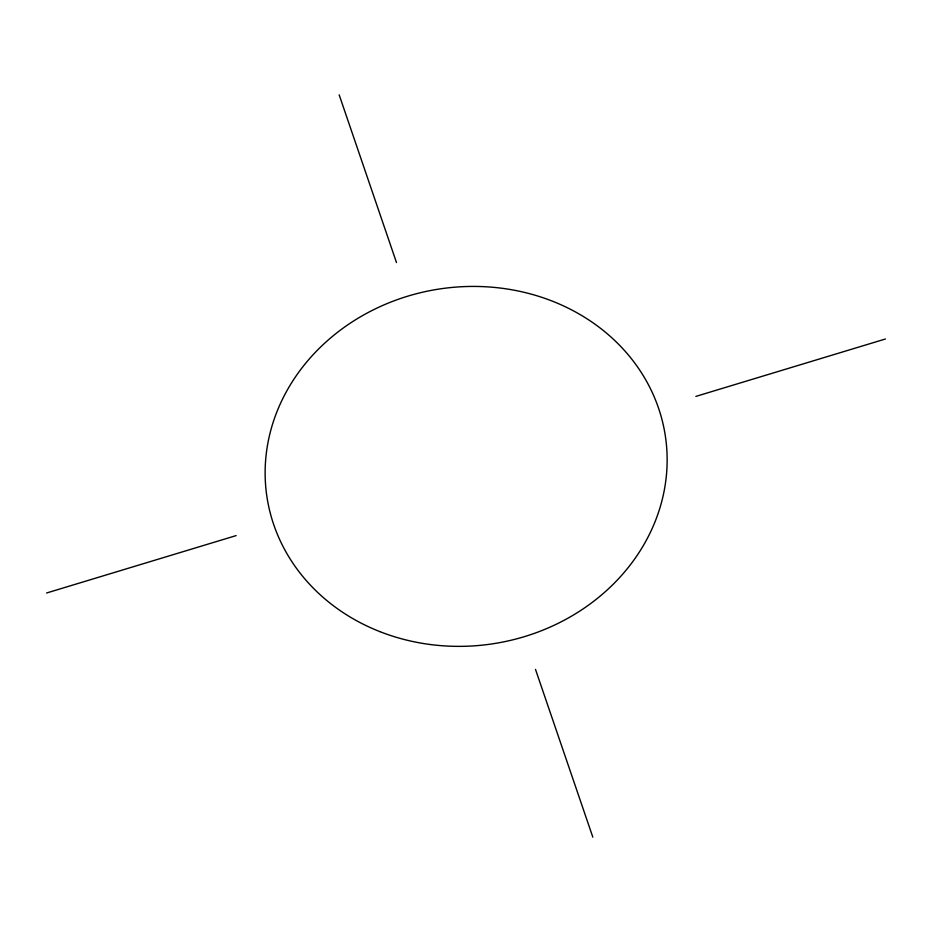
<?xml version="1.0" encoding="UTF-8"?>
<svg xmlns="http://www.w3.org/2000/svg" width="932" height="932" viewBox="0 0 932 932"><rect width="100%" height="100%" fill="white"/><g stroke="black" fill="none" stroke-linecap="round" stroke-linejoin="round"><path stroke-width="1.4" d="M46.6 592.997L236.145 535.597M695.854 396.403L885.4 339.003M339.166 94.831L396.496 262.579M535.504 669.421L592.834 837.169M379.767 631.581A201.522 179.398 -9 0 0 666.508 445.659A201.522 179.398 -9 0 0 352.133 321.936A201.522 179.398 -9 0 0 379.767 631.581"/></g></svg>
